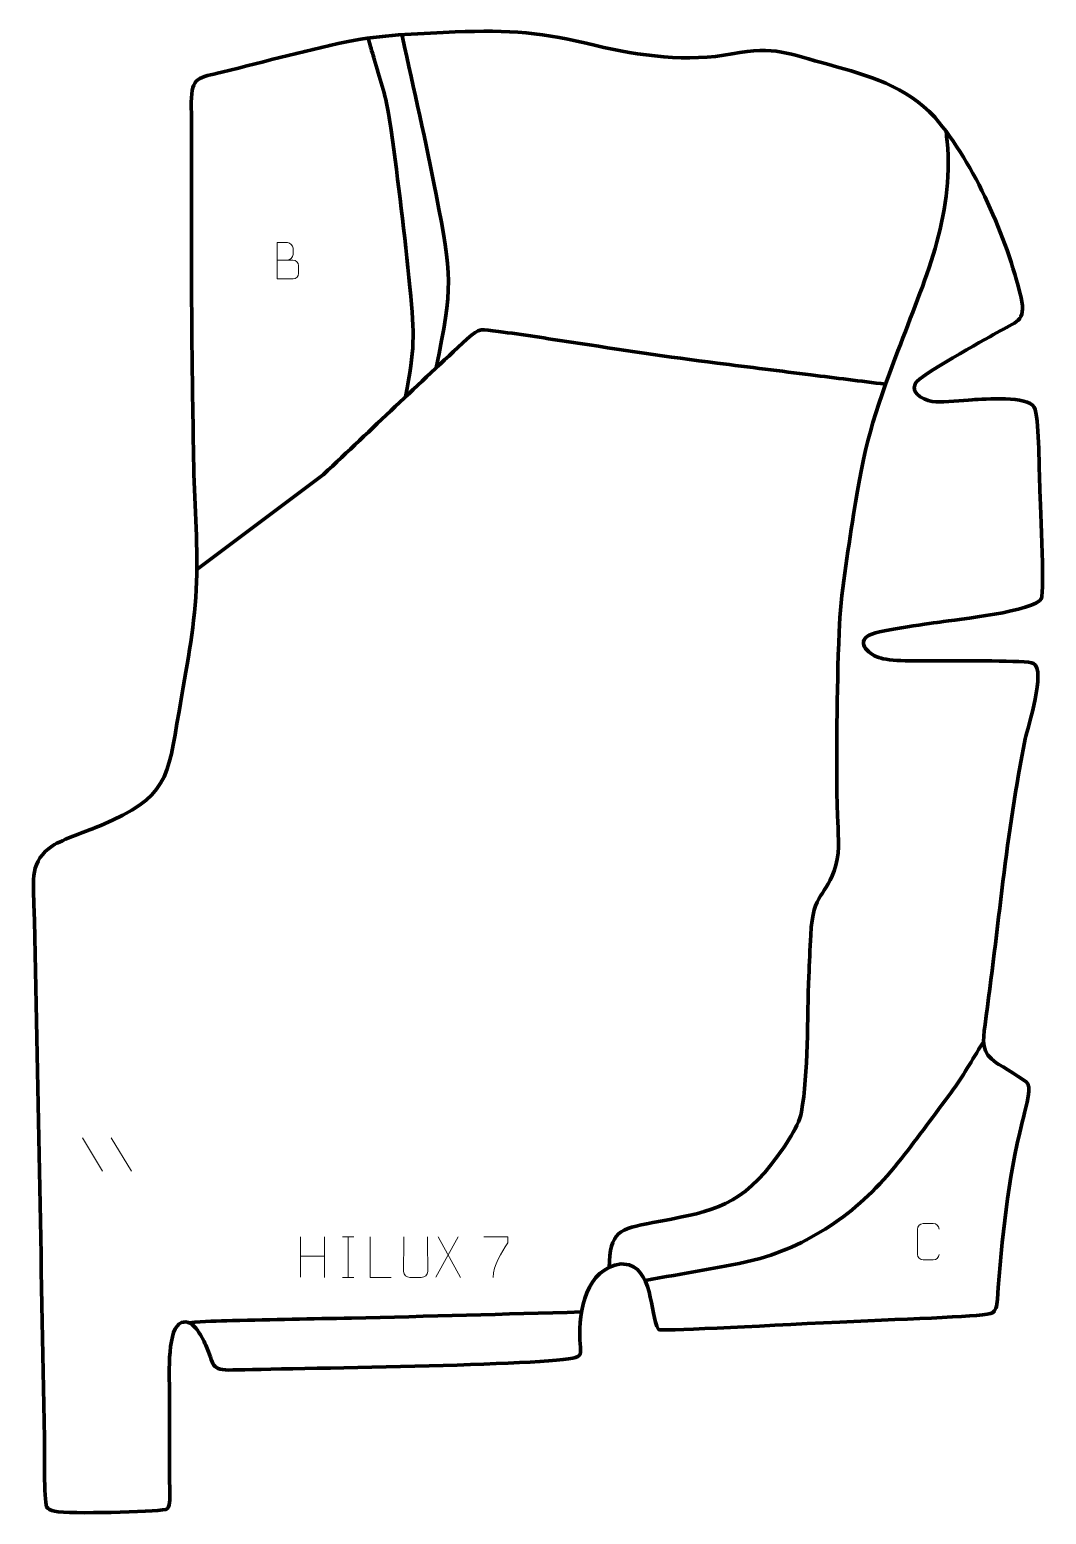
# Model space of a CAD drawing. Header units: millimetres. Extents: x -593 to 33, y -133 to 781.
import ezdxf

# ---------------------------------------------------------------- set-up
doc = ezdxf.new("R2010")
doc.units = ezdxf.units.MM
doc.header["$MEASUREMENT"] = 0
doc.layers.add('layer 2', color=7, linetype='Continuous')
doc.layers.add('layer 3', color=7, linetype='Continuous')

msp = doc.modelspace()

# ---------------------------------------------------------------- linework, layer by layer
at = {"layer": 'layer 2', "color": 140, "lineweight": 158}
for points, knots in [([(-342.7211, 572.7027), (-332.3522, 622.7014), (-333.0461, 629.4733), (-342.6805, 679.3848), (-342.6805, 679.3848), (-348.9529, 711.8433), (-356.4781, 744.0582), (-363.5165, 776.3568), (-363.5165, 776.3568), (-363.5165, 776.3568), (-363.8351, 777.8288), (-363.8351, 777.8288)], [0, 0, 0, 0, 0.25, 0.25, 0.25, 0.25, 0.5, 0.5, 0.5, 0.5, 1, 1, 1, 1]), ([(-361.6196, 554.8465), (-355.9996, 585.358), (-355.7581, 591.1619), (-358.8826, 622.3506), (-358.8826, 622.3506), (-362.1238, 654.7051), (-365.893, 686.9398), (-370.4422, 719.138), (-370.4422, 719.138), (-370.9368, 722.5427), (-371.4653, 725.9313), (-372.0224, 729.3262), (-372.0224, 729.3262), (-373.9418, 740.8828), (-377.5892, 751.5735), (-380.8486, 762.7666), (-380.8486, 762.7666), (-381.6735, 765.6598), (-382.4983, 768.553), (-383.3232, 771.4461), (-383.3232, 771.4461), (-383.3232, 771.4461), (-384.5607, 775.7867), (-384.5607, 775.7867)], [0, 0, 0, 0, 0.14285714, 0.14285714, 0.14285714, 0.14285714, 0.28571429, 0.28571429, 0.28571429, 0.28571429, 0.42857143, 0.42857143, 0.42857143, 0.42857143, 0.57142857, 0.57142857, 0.57142857, 0.57142857, 0.71428571, 0.71428571, 0.71428571, 0.71428571, 1, 1, 1, 1]), ([(-236.3549, 18.9778), (-235.6479, 41.092), (-230.5193, 42.4756), (-209.343, 46.5692), (-209.343, 46.5692), (-177.1962, 52.6916), (-157.8246, 54.6944), (-136.617, 82.3001), (-136.617, 82.3001), (-130.3546, 90.4518), (-119.8679, 104.596), (-117.9947, 114.7031), (-117.9947, 114.7031), (-113.6633, 138.0715), (-114.474, 173.5927), (-113.4598, 198.0337), (-113.4598, 198.0337), (-113.0967, 206.5127), (-112.7108, 214.9879), (-112.2771, 223.4637), (-112.2771, 223.4637), (-110.8289, 251.2782), (-102.7767, 245.8873), (-96.7662, 266.5998), (-96.7662, 266.5998), (-94.1642, 276.2456), (-95.5143, 287.0904), (-95.8662, 296.9932), (-95.8662, 296.9932), (-96.7741, 333.9368), (-96.1688, 372.9378), (-94.8194, 409.9268), (-94.8194, 409.9268), (-93.8929, 434.2058), (-89.5427, 458.3629), (-85.9064, 482.3513), (-85.9064, 482.3513), (-79.6161, 524.0365), (-73.741, 543.5105), (-58.5954, 583.171), (-58.5954, 583.171), (-42.6643, 625.9076), (-23.8067, 665.6946), (-28.3765, 712.0659), (-28.3765, 712.0659), (-28.5829, 714.12), (-28.7668, 716.1693), (-28.9413, 718.2253)], [0, 0, 0, 0, 0.07692308, 0.07692308, 0.07692308, 0.07692308, 0.15384615, 0.15384615, 0.15384615, 0.15384615, 0.23076923, 0.23076923, 0.23076923, 0.23076923, 0.30769231, 0.30769231, 0.30769231, 0.30769231, 0.38461538, 0.38461538, 0.38461538, 0.38461538, 0.46153846, 0.46153846, 0.46153846, 0.46153846, 0.53846154, 0.53846154, 0.53846154, 0.53846154, 0.61538462, 0.61538462, 0.61538462, 0.61538462, 0.69230769, 0.69230769, 0.69230769, 0.69230769, 0.76923077, 0.76923077, 0.76923077, 0.76923077, 0.84615385, 0.84615385, 0.84615385, 0.84615385, 1, 1, 1, 1]), ([(-489.9681, 448.6055), (-489.9681, 448.6055), (-412.021, 507.0799), (-412.021, 507.0799), (-412.021, 507.0799), (-382.5689, 534.9045), (-353.2438, 562.9533), (-323.6413, 590.6078), (-323.6413, 590.6078), (-315.8444, 597.8917), (-314.8245, 596.442), (-304.3502, 595.1265), (-304.3502, 595.1265), (-289.302, 593.2365), (-274.6454, 590.8107), (-259.6794, 588.5209), (-259.6794, 588.5209), (-229.6459, 584.0416), (-200.0414, 579.4043), (-169.886, 575.6326), (-169.886, 575.6326), (-160.0128, 574.3977), (-150.1396, 573.1624), (-140.2665, 571.9273), (-140.2665, 571.9273), (-130.887, 570.754), (-121.5075, 569.5807), (-112.128, 568.4074), (-112.128, 568.4074), (-96.8246, 566.493), (-81.5212, 564.5787), (-66.2178, 562.6643)], [0, 0, 0, 0, 0.11111111, 0.11111111, 0.11111111, 0.11111111, 0.22222222, 0.22222222, 0.22222222, 0.22222222, 0.33333333, 0.33333333, 0.33333333, 0.33333333, 0.44444444, 0.44444444, 0.44444444, 0.44444444, 0.55555556, 0.55555556, 0.55555556, 0.55555556, 0.66666667, 0.66666667, 0.66666667, 0.66666667, 0.77777778, 0.77777778, 0.77777778, 0.77777778, 1, 1, 1, 1]), ([(-214.2174, 10.929), (-191.1197, 15.2549), (-166.0403, 18.732), (-143.4296, 24.442), (-143.4296, 24.442), (-107.6765, 34.9019), (-79.0921, 56.7787), (-56.4452, 85.9368), (-56.4452, 85.9368), (-46.1538, 99.187), (-35.908, 113.1811), (-25.8724, 126.6822), (-25.8724, 126.6822), (-18.8736, 136.0977), (-12.8569, 146.7813), (-6.6896, 156.8219), (-6.6896, 156.8219), (-6.6896, 156.8219), (-5.9095, 158.0944), (-5.9095, 158.0944)], [0, 0, 0, 0, 0.16666667, 0.16666667, 0.16666667, 0.16666667, 0.33333333, 0.33333333, 0.33333333, 0.33333333, 0.5, 0.5, 0.5, 0.5, 0.66666667, 0.66666667, 0.66666667, 0.66666667, 1, 1, 1, 1]), ([(-494.7073, -15.1825), (-485.0897, -14.2134), (-477.5777, -13.9873), (-467.9722, -13.7905), (-467.9722, -13.7905), (-443.5936, -13.2908), (-419.2137, -12.7416), (-394.8354, -12.2153), (-394.8354, -12.2153), (-347.6606, -11.1968), (-300.4945, -9.7883), (-253.3264, -8.4972)], [0, 0, 0, 0, 0.25, 0.25, 0.25, 0.25, 0.5, 0.5, 0.5, 0.5, 1, 1, 1, 1])]:
    msp.add_open_spline(points, degree=3, knots=knots, dxfattribs=at)
at = {"layer": 'layer 2', "color": 250, "lineweight": 9}
for points, knots in [([(-440.6135, 639.0743), (-437.3545, 639.0747), (-434.0951, 639.0747), (-430.8354, 639.0743), (-430.8354, 639.0743), (-429.0661, 639.0588), (-427.3432, 637.5038), (-427.3432, 635.668), (-427.3432, 635.668), (-427.3435, 634.6572), (-427.3435, 631.9259), (-427.3432, 630.9148), (-427.3432, 630.9148), (-427.3273, 629.2507), (-428.7086, 627.4469), (-430.788, 627.4621), (-430.788, 627.4621), (-434.048, 627.4624), (-437.3077, 627.4624), (-440.567, 627.4621), (-440.567, 627.4621), (-440.567, 634.9125), (-440.567, 642.3626), (-440.567, 649.8124), (-440.567, 649.8124), (-438.4409, 649.8124), (-436.3145, 649.8124), (-434.188, 649.8124), (-434.188, 649.8124), (-432.6825, 649.8282), (-430.8045, 648.117), (-430.7886, 646.3593), (-430.7886, 646.3593), (-430.789, 644.5087), (-430.789, 644.378), (-430.7886, 642.5271), (-430.7886, 642.5271), (-430.7732, 640.6765), (-432.4341, 639.0588), (-434.2345, 639.0743)], [0, 0, 0, 0, 0.09090909, 0.09090909, 0.09090909, 0.09090909, 0.18181818, 0.18181818, 0.18181818, 0.18181818, 0.27272727, 0.27272727, 0.27272727, 0.27272727, 0.36363636, 0.36363636, 0.36363636, 0.36363636, 0.45454545, 0.45454545, 0.45454545, 0.45454545, 0.54545455, 0.54545455, 0.54545455, 0.54545455, 0.63636364, 0.63636364, 0.63636364, 0.63636364, 0.72727273, 0.72727273, 0.72727273, 0.72727273, 0.81818182, 0.81818182, 0.81818182, 0.81818182, 1, 1, 1, 1]), ([(-33.2941, 26.9663), (-33.4193, 24.8853), (-34.9215, 23.5601), (-36.8452, 23.5504), (-36.8452, 23.5504), (-38.9338, 23.5507), (-41.0224, 23.5507), (-43.1107, 23.5504), (-43.1107, 23.5504), (-44.8349, 23.456), (-46.6013, 25.1439), (-46.5913, 26.9507), (-46.5913, 26.9507), (-46.5909, 32.1189), (-46.5909, 37.2866), (-46.5913, 42.454), (-46.5913, 42.454), (-46.5875, 44.3691), (-45.023, 45.909), (-43.0951, 45.8969), (-43.0951, 45.8969), (-41.0121, 45.8969), (-38.9286, 45.8969), (-36.8452, 45.8969), (-36.8452, 45.8969), (-35.1017, 45.9287), (-33.318, 44.5928), (-33.2941, 42.4094)], [0, 0, 0, 0, 0.125, 0.125, 0.125, 0.125, 0.25, 0.25, 0.25, 0.25, 0.375, 0.375, 0.375, 0.375, 0.5, 0.5, 0.5, 0.5, 0.625, 0.625, 0.625, 0.625, 0.75, 0.75, 0.75, 0.75, 1, 1, 1, 1]), ([(-370.3776, 12.7933), (-370.3776, 12.7933), (-383.3267, 12.7933), (-383.3267, 12.7933), (-383.3267, 12.7933), (-383.3267, 12.7933), (-383.3267, 37.7469), (-383.3267, 37.7469)], [0, 0, 0, 0, 0.33333333, 0.33333333, 0.33333333, 0.33333333, 1, 1, 1, 1]), ([(-347.9995, 37.7511), (-347.9999, 32.2116), (-347.9041, 22.0098), (-347.9037, 16.4694), (-347.9037, 16.4694), (-348.0435, 14.2299), (-349.7207, 12.8037), (-351.8684, 12.7932), (-351.8684, 12.7932), (-354.2003, 12.7936), (-356.5322, 12.7936), (-358.8637, 12.7932), (-358.8637, 12.7932), (-360.7887, 12.6917), (-362.7608, 14.5082), (-362.7496, 16.4527), (-362.7496, 16.4527), (-362.7493, 22.0146), (-362.6539, 32.19), (-362.6543, 37.7511)], [0, 0, 0, 0, 0.16666667, 0.16666667, 0.16666667, 0.16666667, 0.33333333, 0.33333333, 0.33333333, 0.33333333, 0.5, 0.5, 0.5, 0.5, 0.66666667, 0.66666667, 0.66666667, 0.66666667, 1, 1, 1, 1]), ([(-313.4621, 37.7783), (-313.4621, 37.7783), (-298.646, 37.7783), (-298.646, 37.7783), (-298.646, 37.7783), (-298.6463, 36.5287), (-298.6463, 35.2791), (-298.646, 34.0293), (-298.646, 34.0293), (-302.6404, 28.0322), (-307.5556, 20.1986), (-307.5556, 12.8198)], [0, 0, 0, 0, 0.25, 0.25, 0.25, 0.25, 0.5, 0.5, 0.5, 0.5, 1, 1, 1, 1])]:
    msp.add_open_spline(points, degree=3, knots=knots, dxfattribs=at)
for points in [[(-560.3072, 98.7312), (-560.3072, 98.7312), (-547.9429, 78.1869), (-547.9429, 78.1869)], [(-542.5773, 98.7312), (-542.5773, 98.7312), (-530.213, 78.1869), (-530.213, 78.1869)], [(-426.0928, 37.7646), (-426.0928, 37.7646), (-426.0928, 12.9871), (-426.0928, 12.9871)], [(-411.4495, 37.7646), (-411.4495, 37.7646), (-411.4495, 12.8111), (-411.4495, 12.8111)], [(-400.4362, 37.7469), (-400.4362, 37.7469), (-393.2681, 37.7469), (-393.2681, 37.7469)], [(-396.8522, 37.7469), (-396.8522, 37.7469), (-396.8522, 12.7934), (-396.8522, 12.7934)], [(-329.1837, 37.7469), (-329.1837, 37.7469), (-342.9243, 12.8511), (-342.9243, 12.8511)], [(-341.4697, 37.7469), (-341.4697, 37.7469), (-327.7291, 12.7934), (-327.7291, 12.7934)], [(-426.0928, 25.8823), (-426.0928, 25.8823), (-411.4495, 25.8827), (-411.4495, 25.8827)], [(-400.4362, 12.7934), (-400.4362, 12.7934), (-393.2681, 12.7934), (-393.2681, 12.7934)]]:
    msp.add_open_spline(points, degree=3, dxfattribs=at)
at = {"layer": 'layer 3', "color": 242, "lineweight": 158}
msp.add_open_spline([(-392.5856, 774.5474), (-373.5041, 777.9152), (-350.5766, 778.617), (-331.0237, 779.5069), (-331.0237, 779.5069), (-297.6402, 780.9141), (-276.9243, 779.2825), (-244.4322, 771.0929), (-244.4322, 771.0929), (-218.2999, 764.8479), (-187.2316, 760.7633), (-160.701, 766.0715), (-160.701, 766.0715), (-133.6571, 771.1144), (-126.6162, 766.1732), (-101.0541, 759.3981), (-101.0541, 759.3981), (-76.5845, 752.6939), (-53.7085, 746.2339), (-35.934, 727.0254), (-35.934, 727.0254), (-10.8434, 697.5441), (7.8884, 653.525), (17.1709, 616.1164), (17.1709, 616.1164), (20.493, 601.0405), (14.0764, 601.2075), (2.0539, 594.3255), (2.0539, 594.3255), (-5.5029, 589.9637), (-45.544, 567.8822), (-47.848, 563.2268), (-47.848, 563.2268), (-51.4162, 556.0168), (-40.7513, 552.1826), (-35.1828, 551.7995), (-35.1828, 551.7995), (-29.9158, 551.4371), (-18.7592, 552.7909), (-12.8524, 553.0769), (-12.8524, 553.0769), (-5.4338, 553.4461), (21.5196, 555.6553), (25.16, 548.446), (25.16, 548.446), (28.278, 542.271), (28.1718, 511.766), (28.48, 502.908), (28.48, 502.908), (28.8737, 493.0124), (31.7114, 435.1459), (29.6437, 430.7093), (29.6437, 430.7093), (25.9783, 422.8443), (-22.7927, 417.6455), (-32.8693, 416.2616), (-32.8693, 416.2616), (-40.1725, 415.1393), (-73.6142, 410.8329), (-77.4156, 407.6348), (-77.4156, 407.6348), (-84.5286, 401.6507), (-74.1061, 394.9138), (-67.7425, 393.6435), (-67.7425, 393.6435), (-58.0538, 391.7095), (-40.3856, 392.5613), (-29.7885, 392.3076), (-29.7885, 392.3076), (-21.8585, 392.2317), (21.0553, 392.7904), (24.7381, 390.8163), (24.7381, 390.8163), (32.6521, 386.5741), (21.3841, 351.7384), (19.7138, 344.323), (19.7138, 344.323), (7.9524, 286.2169), (3.1722, 227.0796), (-5.0317, 168.4079), (-5.0317, 168.4079), (-6.4757, 158.0812), (-7.3217, 150.929), (1.8569, 144.9721), (1.8569, 144.9721), (5.0405, 142.9059), (20.0475, 134.2838), (21.2831, 131.9909), (21.2831, 131.9909), (23.587, 127.7157), (19.1629, 113.8505), (17.9414, 109.1027), (17.9414, 109.1027), (8.7539, 71.4653), (5.5395, 37.7389), (2.5536, -0.627), (2.5536, -0.627), (2.1854, -5.3584), (1.4698, -7.7594), (-0.4961, -9.0065), (-0.4961, -9.0065), (-4.2211, -11.3697), (-47.7892, -12.4538), (-94.4571, -14.667), (-94.4571, -14.667), (-147.8767, -17.2005), (-205.0509, -20.6322), (-205.9103, -19.2025), (-205.9103, -19.2025), (-211.4756, -9.9445), (-208.8383, 19.7371), (-227.2683, 21.008), (-227.2683, 21.008), (-227.2683, 21.008), (-228.9462, 21.1237), (-228.9462, 21.1237), (-228.9462, 21.1237), (-250.0577, 18.4833), (-255.4125, -8.0356), (-254.234, -25.5515), (-254.234, -25.5515), (-253.742, -32.8639), (-252.984, -35.1887), (-256.9208, -36.5559), (-256.9208, -36.5559), (-271.0164, -41.4514), (-436.288, -43.2732), (-467.8945, -44.212), (-467.8945, -44.212), (-481.795, -44.6248), (-479.2262, -40.8359), (-484.4978, -28.8917), (-484.4978, -28.8917), (-486.7868, -23.7052), (-493.2211, -10.5407), (-500.788, -15.8567), (-500.788, -15.8567), (-508.6218, -21.3603), (-506.7306, -50.6101), (-506.7422, -60.2457), (-506.7422, -60.2457), (-506.7673, -80.3668), (-506.8746, -100.3776), (-506.6215, -120.502), (-506.6215, -120.502), (-506.5887, -123.1094), (-506.1038, -128.889), (-509.044, -130.0991), (-509.044, -130.0991), (-517.0483, -131.564), (-567.6634, -133.0562), (-577.4846, -131.1523), (-577.4846, -131.1523), (-579.9185, -130.6805), (-581.8134, -129.8286), (-582.3886, -128.3557), (-582.3886, -128.3557), (-584.0169, -124.1868), (-583.6894, -93.1637), (-583.7596, -86.1472), (-583.7596, -86.1472), (-585.8883, 23.3426), (-587.4166, 133.0466), (-590.1427, 242.4984), (-590.1427, 242.4984), (-590.6008, 257.0363), (-592.7743, 269.2492), (-578.663, 278.4895), (-578.663, 278.4895), (-572.6783, 282.4083), (-556.7165, 287.8541), (-549.0951, 291.004), (-549.0951, 291.004), (-507.9304, 308.5032), (-507.9609, 319.342), (-500.9133, 361.241), (-500.9133, 361.241), (-496.2871, 388.5211), (-491.7724, 410.5506), (-490.3716, 436.1806), (-490.3716, 436.1806), (-488.9935, 461.4005), (-491.3189, 486.7879), (-491.8515, 512.0273), (-491.8515, 512.0273), (-492.8691, 568.836), (-493.5608, 624.8204), (-493.186, 681.6592), (-493.186, 681.6592), (-493.074, 699.9182), (-493.3559, 718.0801), (-493.3493, 736.3004), (-493.3493, 736.3004), (-493.3436, 751.8938), (-488.7022, 751.319), (-474.6316, 754.7707), (-474.6316, 754.7707), (-447.0914, 761.5266), (-420.487, 768.901), (-392.5856, 774.5474)], degree=3, knots=[0, 0, 0, 0, 0.01960784, 0.01960784, 0.01960784, 0.01960784, 0.03921569, 0.03921569, 0.03921569, 0.03921569, 0.05882353, 0.05882353, 0.05882353, 0.05882353, 0.07843137, 0.07843137, 0.07843137, 0.07843137, 0.09803922, 0.09803922, 0.09803922, 0.09803922, 0.11764706, 0.11764706, 0.11764706, 0.11764706, 0.1372549, 0.1372549, 0.1372549, 0.1372549, 0.15686275, 0.15686275, 0.15686275, 0.15686275, 0.17647059, 0.17647059, 0.17647059, 0.17647059, 0.19607843, 0.19607843, 0.19607843, 0.19607843, 0.21568627, 0.21568627, 0.21568627, 0.21568627, 0.23529412, 0.23529412, 0.23529412, 0.23529412, 0.25490196, 0.25490196, 0.25490196, 0.25490196, 0.2745098, 0.2745098, 0.2745098, 0.2745098, 0.29411765, 0.29411765, 0.29411765, 0.29411765, 0.31372549, 0.31372549, 0.31372549, 0.31372549, 0.33333333, 0.33333333, 0.33333333, 0.33333333, 0.35294118, 0.35294118, 0.35294118, 0.35294118, 0.37254902, 0.37254902, 0.37254902, 0.37254902, 0.39215686, 0.39215686, 0.39215686, 0.39215686, 0.41176471, 0.41176471, 0.41176471, 0.41176471, 0.43137255, 0.43137255, 0.43137255, 0.43137255, 0.45098039, 0.45098039, 0.45098039, 0.45098039, 0.47058824, 0.47058824, 0.47058824, 0.47058824, 0.49019608, 0.49019608, 0.49019608, 0.49019608, 0.50980392, 0.50980392, 0.50980392, 0.50980392, 0.52941176, 0.52941176, 0.52941176, 0.52941176, 0.54901961, 0.54901961, 0.54901961, 0.54901961, 0.56862745, 0.56862745, 0.56862745, 0.56862745, 0.58823529, 0.58823529, 0.58823529, 0.58823529, 0.60784314, 0.60784314, 0.60784314, 0.60784314, 0.62745098, 0.62745098, 0.62745098, 0.62745098, 0.64705882, 0.64705882, 0.64705882, 0.64705882, 0.66666667, 0.66666667, 0.66666667, 0.66666667, 0.68627451, 0.68627451, 0.68627451, 0.68627451, 0.70588235, 0.70588235, 0.70588235, 0.70588235, 0.7254902, 0.7254902, 0.7254902, 0.7254902, 0.74509804, 0.74509804, 0.74509804, 0.74509804, 0.76470588, 0.76470588, 0.76470588, 0.76470588, 0.78431373, 0.78431373, 0.78431373, 0.78431373, 0.80392157, 0.80392157, 0.80392157, 0.80392157, 0.82352941, 0.82352941, 0.82352941, 0.82352941, 0.84313725, 0.84313725, 0.84313725, 0.84313725, 0.8627451, 0.8627451, 0.8627451, 0.8627451, 0.88235294, 0.88235294, 0.88235294, 0.88235294, 0.90196078, 0.90196078, 0.90196078, 0.90196078, 0.92156863, 0.92156863, 0.92156863, 0.92156863, 0.94117647, 0.94117647, 0.94117647, 0.94117647, 0.96078431, 0.96078431, 0.96078431, 0.96078431, 1, 1, 1, 1], dxfattribs=at)

doc.saveas('drawing.dxf')
